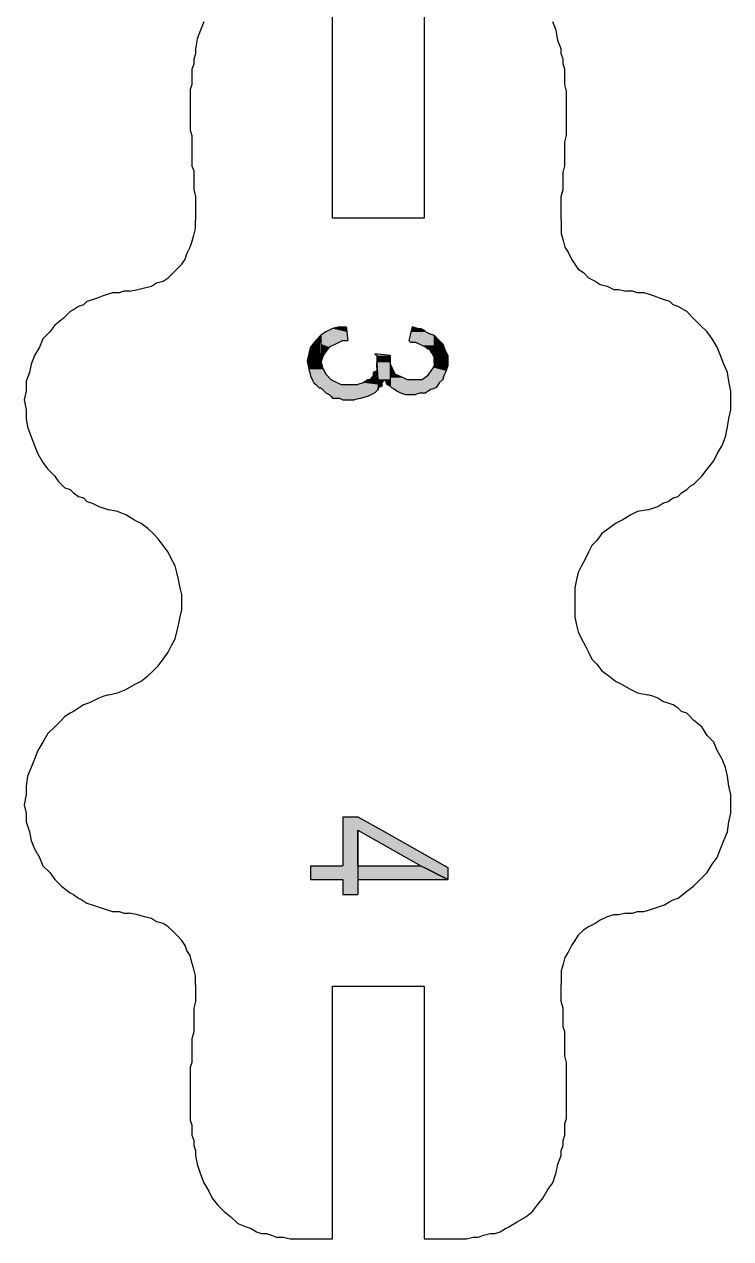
# Model space of a CAD drawing. Extents: x -1063 to 1100, y -467 to 441.
# Drawn here: x 187 to 256.5, y -60.7 to 58.8 of the extents above; entities that cross this region are included whole.
import ezdxf

# ---------------------------------------------------------------- set-up
doc = ezdxf.new("R2010")
doc.units = 0
doc.layers.add('H', color=7, linetype='CONTINUOUS')
doc.layers.add('P', color=250, linetype='CONTINUOUS')

# ---------------------------------------------------------------- blocks, each defined once
blk = doc.blocks.new('*U48')
at = {"layer": 'H', "color": 0, "linetype": 'CONTINUOUS'}
for p, q in [((217.33, 28.83), (216.67, 28.5)), ((218, 29), (217.33, 28.83)), ((218, 29), (218.67, 29)), ((218.67, 29), (218.69, 28.83)), ((218.69, 28.83), (218.73, 28.5)), ((216.67, 28.5), (216.17, 28.17)), ((216.17, 28.17), (216.17, 27.67)), ((216.17, 27.67), (216.17, 27.33)), ((218.33, 27.67), (217.67, 27.33)), ((218.33, 27.67), (218.83, 27.67)), ((218.73, 28.5), (218.77, 28.17)), ((218.77, 28.17), (218.83, 27.67)), ((216.17, 27.33), (216.17, 27)), ((216.17, 27), (216.17, 26.33)), ((216.17, 26.33), (216.17, 26)), ((216.5, 26.33), (216.33, 26)), ((217, 27), (216.5, 26.33)), ((217.67, 27.33), (217, 27)), ((216.33, 26), (216.17, 25.5)), ((216.17, 25.5), (216.17, 26))]:
    blk.add_line(p, q, dxfattribs=at)
for points in [[(217.33, 28.83), (216.67, 28.5), (218.73, 28.5)], [(218, 29), (217.33, 28.83), (218.69, 28.83)], [(218, 29), (218, 29), (218.67, 29)], [(216.67, 28.5), (216.17, 28.17), (218.77, 28.17)], [(216.17, 28.17), (216.17, 27.67), (218.83, 27.67)], [(216.17, 27.67), (216.17, 27.33), (217.67, 27.33)], [(218.33, 27.67), (218.33, 27.67), (218.83, 27.67)], [(216.17, 27.33), (216.17, 27), (217, 27)], [(216.17, 27), (216.17, 26.33), (216.5, 26.33)], [(216.17, 26.33), (216.17, 26), (216.33, 26)]]:
    blk.add_solid(points, dxfattribs=at)
at = {"layer": 'H', "color": 0, "linetype": 'CONTINUOUS', "extrusion": (0, 0, -1)}
for points in [[(-217.33, 28.83), (-218.69, 28.83), (-218.73, 28.5)], [(-218, 29), (-218.67, 29), (-218.69, 28.83)], [(-216.17, 28.17), (-218.77, 28.17), (-218.83, 27.67)], [(-216.17, 27.67), (-218.33, 27.67), (-217.67, 27.33)], [(-216.67, 28.5), (-218.73, 28.5), (-218.77, 28.17)], [(-216.17, 27.33), (-217.67, 27.33), (-217, 27)], [(-216.17, 27), (-217, 27), (-216.5, 26.33)], [(-216.17, 26.33), (-216.5, 26.33), (-216.33, 26)], [(-216.17, 26), (-216.33, 26), (-216.17, 25.5)]]:
    blk.add_solid(points, dxfattribs=at)
blk = doc.blocks.new('*U49')
at = {"layer": 'H', "color": 0, "linetype": 'CONTINUOUS'}
for p, q in [((215.67, 27.67), (215.42, 27.33)), ((216.17, 28.17), (215.67, 27.67)), ((216.07, 27.67), (216, 27.33)), ((216.07, 27.67), (216.17, 28.17)), ((215, 26.33), (214.83, 25.67)), ((215.04, 26.5), (215, 26.33)), ((215.17, 27), (215.04, 26.5)), ((215.42, 27.33), (215.17, 27)), ((216, 27.33), (216, 27)), ((216, 27), (216, 26.5)), ((216, 26.5), (216.03, 26.33)), ((216.03, 26.33), (216.17, 25.67)), ((214.83, 25.67), (214.87, 25.5)), ((214.87, 25.5), (214.97, 25)), ((216.17, 25.67), (216.21, 25.5)), ((216.21, 25.5), (216.33, 25)), ((221.67, 25.5), (221.67, 25)), ((221.7, 25), (221.67, 25.5)), ((214.97, 25), (215, 24.83)), ((215, 24.83), (215.04, 24.67)), ((215.04, 24.67), (215.08, 24.5)), ((215.08, 24.5), (215.12, 24.33)), ((215.12, 24.33), (215.17, 24.17)), ((215.17, 24.17), (215.33, 23.83)), ((216.33, 25), (216.42, 24.83)), ((216.42, 24.83), (216.5, 24.67)), ((216.5, 24.67), (216.58, 24.5)), ((216.58, 24.5), (216.67, 24.33)), ((216.67, 24.33), (216.83, 24.17)), ((216.83, 24.17), (217.17, 23.83)), ((221.33, 24.17), (221, 23.83)), ((221.67, 24.67), (221.33, 24.5)), ((221.33, 24.5), (221.33, 24.33)), ((221.33, 24.33), (221.33, 24.17)), ((221.67, 25), (221.67, 24.83)), ((221.67, 24.83), (221.67, 24.67)), ((221.7, 25), (221.71, 24.83)), ((221.71, 24.83), (221.72, 24.67)), ((221.72, 24.67), (221.73, 24.5)), ((221.73, 24.5), (221.74, 24.33)), ((221.74, 24.33), (221.75, 24.17)), ((221.75, 24.17), (221.77, 23.83)), ((215.33, 23.83), (215.5, 23.5)), ((215.5, 23.5), (215.67, 23.33)), ((215.67, 23.33), (216, 23)), ((216, 23), (216.17, 23)), ((216.17, 23), (216.33, 22.83)), ((216.33, 22.83), (216.67, 22.5)), ((217.17, 23.83), (217.83, 23.5)), ((217.83, 23.5), (218.17, 23.33)), ((218.17, 23.33), (218.67, 23.33)), ((218.67, 23.33), (219.17, 23.33)), ((219.17, 23.33), (219.83, 23.33)), ((220.33, 23.5), (219.83, 23.33)), ((220.83, 23.83), (220.33, 23.5)), ((220.83, 23.83), (221, 23.83)), ((221.83, 22.83), (221.5, 22.5)), ((221.77, 23.83), (221.79, 23.5)), ((221.79, 23.5), (221.8, 23.33)), ((221.8, 23.33), (221.82, 23)), ((221.82, 23), (221.83, 22.83)), ((216.67, 22.5), (217, 22.33)), ((217, 22.33), (217.17, 22.17)), ((217.17, 22.17), (217.33, 22)), ((217.33, 22), (217.5, 22)), ((217.5, 22), (218, 22)), ((218, 22), (218.33, 21.83)), ((218.33, 21.83), (218.83, 21.83)), ((218.83, 21.83), (219.5, 21.83)), ((220.17, 22), (219.5, 21.83)), ((220.83, 22.17), (220.17, 22)), ((221.17, 22.33), (220.83, 22.17)), ((221.5, 22.5), (221.17, 22.33))]:
    blk.add_line(p, q, dxfattribs=at)
for points in [[(215.67, 27.67), (215.42, 27.33), (216, 27.33)], [(216.17, 28.17), (215.67, 27.67), (216.07, 27.67)], [(215, 26.33), (214.83, 25.67), (216.17, 25.67)], [(215.04, 26.5), (215, 26.33), (216.03, 26.33)], [(215.17, 27), (215.04, 26.5), (216, 26.5)], [(215.42, 27.33), (215.17, 27), (216, 27)], [(214.83, 25.67), (214.87, 25.5), (216.21, 25.5)], [(214.87, 25.5), (214.97, 25), (216.33, 25)], [(221.67, 25.5), (221.67, 25), (221.7, 25)], [(214.97, 25), (215, 24.83), (216.42, 24.83)], [(215, 24.83), (215.04, 24.67), (216.5, 24.67)], [(215.04, 24.67), (215.08, 24.5), (216.58, 24.5)], [(215.08, 24.5), (215.12, 24.33), (216.67, 24.33)], [(215.12, 24.33), (215.17, 24.17), (216.83, 24.17)], [(215.17, 24.17), (215.33, 23.83), (217.17, 23.83)], [(221.33, 24.17), (221, 23.83), (221.77, 23.83)], [(221.67, 24.67), (221.33, 24.5), (221.73, 24.5)], [(221.33, 24.5), (221.33, 24.33), (221.74, 24.33)], [(221.33, 24.33), (221.33, 24.17), (221.75, 24.17)], [(221.67, 25), (221.67, 24.83), (221.71, 24.83)], [(221.67, 24.83), (221.67, 24.67), (221.72, 24.67)], [(215.33, 23.83), (215.5, 23.5), (217.83, 23.5)], [(215.5, 23.5), (215.67, 23.33), (218.17, 23.33)], [(215.67, 23.33), (216, 23), (221.82, 23)], [(216, 23), (216, 23), (216.17, 23)], [(216.17, 23), (216.33, 22.83), (221.83, 22.83)], [(216.33, 22.83), (216.67, 22.5), (221.5, 22.5)], [(218.17, 23.33), (218.17, 23.33), (218.67, 23.33)], [(218.67, 23.33), (218.67, 23.33), (219.17, 23.33)], [(219.17, 23.33), (219.17, 23.33), (219.83, 23.33)], [(220.33, 23.5), (219.83, 23.33), (221.8, 23.33)], [(220.83, 23.83), (220.33, 23.5), (221.79, 23.5)], [(220.83, 23.83), (220.83, 23.83), (221, 23.83)], [(216.67, 22.5), (217, 22.33), (221.17, 22.33)], [(217, 22.33), (217.17, 22.17), (220.83, 22.17)], [(217.17, 22.17), (217.33, 22), (220.17, 22)], [(217.33, 22), (217.33, 22), (217.5, 22)], [(217.5, 22), (217.5, 22), (218, 22)], [(218, 22), (218.33, 21.83), (219.5, 21.83)], [(218.33, 21.83), (218.33, 21.83), (218.83, 21.83)], [(218.83, 21.83), (218.83, 21.83), (219.5, 21.83)]]:
    blk.add_solid(points, dxfattribs=at)
at = {"layer": 'H', "color": 0, "linetype": 'CONTINUOUS', "extrusion": (0, 0, -1)}
for points in [[(-215.67, 27.67), (-216.07, 27.67), (-216, 27.33)], [(-215, 26.33), (-216.03, 26.33), (-216.17, 25.67)], [(-215.04, 26.5), (-216, 26.5), (-216.03, 26.33)], [(-215.17, 27), (-216, 27), (-216, 26.5)], [(-215.42, 27.33), (-216, 27.33), (-216, 27)], [(-214.83, 25.67), (-216.17, 25.67), (-216.21, 25.5)], [(-214.87, 25.5), (-216.21, 25.5), (-216.33, 25)], [(-214.97, 25), (-216.33, 25), (-216.42, 24.83)], [(-215, 24.83), (-216.42, 24.83), (-216.5, 24.67)], [(-215.04, 24.67), (-216.5, 24.67), (-216.58, 24.5)], [(-215.08, 24.5), (-216.58, 24.5), (-216.67, 24.33)], [(-215.12, 24.33), (-216.67, 24.33), (-216.83, 24.17)], [(-215.17, 24.17), (-216.83, 24.17), (-217.17, 23.83)], [(-221.33, 24.5), (-221.73, 24.5), (-221.74, 24.33)], [(-221.33, 24.33), (-221.74, 24.33), (-221.75, 24.17)], [(-221.33, 24.17), (-221.75, 24.17), (-221.77, 23.83)], [(-221.67, 25), (-221.7, 25), (-221.71, 24.83)], [(-221.67, 24.83), (-221.71, 24.83), (-221.72, 24.67)], [(-221.67, 24.67), (-221.72, 24.67), (-221.73, 24.5)], [(-215.33, 23.83), (-217.17, 23.83), (-217.83, 23.5)], [(-215.5, 23.5), (-217.83, 23.5), (-218.17, 23.33)], [(-215.67, 23.33), (-221.8, 23.33), (-221.82, 23)], [(-216.17, 23), (-221.82, 23), (-221.83, 22.83)], [(-216.33, 22.83), (-221.83, 22.83), (-221.5, 22.5)], [(-220.33, 23.5), (-221.79, 23.5), (-221.8, 23.33)], [(-220.83, 23.83), (-221.77, 23.83), (-221.79, 23.5)], [(-216.67, 22.5), (-221.5, 22.5), (-221.17, 22.33)], [(-217, 22.33), (-221.17, 22.33), (-220.83, 22.17)], [(-217.17, 22.17), (-220.83, 22.17), (-220.17, 22)], [(-218, 22), (-220.17, 22), (-219.5, 21.83)]]:
    blk.add_solid(points, dxfattribs=at)
blk = doc.blocks.new('*U50')
at = {"layer": 'H', "color": 0, "linetype": 'CONTINUOUS'}
for p, q in [((221.5, 26.33), (221.67, 26.17)), ((223, 26.17), (221.5, 26.33)), ((221.67, 26.17), (221.67, 26)), ((221.67, 26), (221.67, 25.5)), ((221.67, 25.5), (221.77, 23.83)), ((223, 26.17), (223, 26)), ((223, 26), (223, 25.5)), ((223, 25.5), (223, 23.83)), ((221.77, 23.83), (221.79, 23.5)), ((221.79, 23.5), (221.8, 23.33)), ((221.8, 23.33), (221.81, 23.17)), ((221.81, 23.17), (221.82, 23)), ((221.83, 22.83), (221.82, 23)), ((222.17, 23.17), (221.83, 23)), ((221.83, 23), (221.83, 22.83)), ((222.5, 23.83), (222.17, 23.5)), ((222.17, 23.5), (222.17, 23.33)), ((222.17, 23.33), (222.17, 23.17)), ((222.5, 23.83), (222.61, 23.5)), ((222.61, 23.5), (222.67, 23.33)), ((223, 23.17), (222.67, 23.33)), ((223, 23.83), (223, 23.5)), ((223, 23.5), (223, 23.33)), ((223, 23.33), (223, 23.17))]:
    blk.add_line(p, q, dxfattribs=at)
for points in [[(221.5, 26.33), (221.67, 26.17), (223, 26.17)], [(221.67, 26.17), (221.67, 26), (223, 26)], [(221.67, 26), (221.67, 25.5), (223, 25.5)], [(221.67, 25.5), (221.77, 23.83), (223, 23.83)], [(221.77, 23.83), (221.79, 23.5), (222.17, 23.5)], [(221.79, 23.5), (221.8, 23.33), (222.17, 23.33)], [(221.8, 23.33), (221.81, 23.17), (222.17, 23.17)], [(221.81, 23.17), (221.82, 23), (221.83, 23)], [(222.5, 23.83), (222.61, 23.5), (223, 23.5)], [(222.61, 23.5), (222.67, 23.33), (223, 23.33)]]:
    blk.add_solid(points, dxfattribs=at)
at = {"layer": 'H', "color": 0, "linetype": 'CONTINUOUS', "extrusion": (0, 0, -1)}
for points in [[(-221.67, 26.17), (-223, 26.17), (-223, 26)], [(-221.67, 26), (-223, 26), (-223, 25.5)], [(-221.67, 25.5), (-223, 25.5), (-223, 23.83)], [(-221.77, 23.83), (-222.5, 23.83), (-222.17, 23.5)], [(-221.79, 23.5), (-222.17, 23.5), (-222.17, 23.33)], [(-221.8, 23.33), (-222.17, 23.33), (-222.17, 23.17)], [(-221.81, 23.17), (-222.17, 23.17), (-221.83, 23)], [(-221.82, 23), (-221.83, 23), (-221.83, 22.83)], [(-222.5, 23.83), (-223, 23.83), (-223, 23.5)], [(-222.61, 23.5), (-223, 23.5), (-223, 23.33)], [(-222.67, 23.33), (-223, 23.33), (-223, 23.17)]]:
    blk.add_solid(points, dxfattribs=at)
blk = doc.blocks.new('*U51')
at = {"layer": 'H', "color": 0, "linetype": 'CONTINUOUS'}
for p, q in [((225.08, 28.67), (225.04, 28.5)), ((225.12, 28.83), (225.08, 28.67)), ((225.17, 29), (225.12, 28.83)), ((225.67, 28.83), (225.17, 29)), ((225.67, 28.83), (226, 28.83)), ((226, 28.83), (226.33, 28.67)), ((226.33, 28.67), (226.5, 28.5)), ((224.96, 28.17), (224.83, 27.67)), ((224.83, 27.67), (225, 27.5)), ((225, 28.33), (224.96, 28.17)), ((225.04, 28.5), (225, 28.33)), ((225, 27.5), (225.5, 27.5)), ((225.5, 27.5), (226.17, 27.17)), ((226.5, 28.5), (226.83, 28.33)), ((226.83, 28.33), (227.33, 28.17)), ((227.33, 28.17), (227.33, 27.67)), ((227.33, 27.67), (227.33, 27.5)), ((227.33, 27.5), (227.33, 27.17)), ((226.17, 27.17), (226.5, 27)), ((226.5, 27), (226.67, 26.83)), ((226.67, 26.83), (226.83, 26.83)), ((226.83, 26.83), (227, 26.5)), ((227, 26.5), (227.17, 26.33)), ((227.33, 26), (227.17, 26.33)), ((227.33, 27.17), (227.33, 27)), ((227.33, 27), (227.33, 26.83)), ((227.33, 26.83), (227.33, 26.5)), ((227.33, 26.5), (227.33, 26.33)), ((227.33, 26.33), (227.33, 26)), ((227.33, 26), (227.33, 25.5)), ((227.33, 25.5), (227.33, 26))]:
    blk.add_line(p, q, dxfattribs=at)
for points in [[(225.08, 28.67), (225.04, 28.5), (226.5, 28.5)], [(225.12, 28.83), (225.08, 28.67), (226.33, 28.67)], [(225.17, 29), (225.12, 28.83), (225.67, 28.83)], [(225.67, 28.83), (225.67, 28.83), (226, 28.83)], [(224.96, 28.17), (224.83, 27.67), (227.33, 27.67)], [(224.83, 27.67), (225, 27.5), (227.33, 27.5)], [(225, 28.33), (224.96, 28.17), (227.33, 28.17)], [(225.04, 28.5), (225, 28.33), (226.83, 28.33)], [(225, 27.5), (225, 27.5), (225.5, 27.5)], [(225.5, 27.5), (226.17, 27.17), (227.33, 27.17)], [(226.17, 27.17), (226.5, 27), (227.33, 27)], [(226.5, 27), (226.67, 26.83), (227.33, 26.83)], [(226.67, 26.83), (226.67, 26.83), (226.83, 26.83)], [(226.83, 26.83), (227, 26.5), (227.33, 26.5)], [(227, 26.5), (227.17, 26.33), (227.33, 26.33)], [(227.33, 26), (227.33, 25.5), (227.33, 25.5)]]:
    blk.add_solid(points, dxfattribs=at)
at = {"layer": 'H', "color": 0, "linetype": 'CONTINUOUS', "extrusion": (0, 0, -1)}
for points in [[(-225.08, 28.67), (-226.33, 28.67), (-226.5, 28.5)], [(-225.12, 28.83), (-226, 28.83), (-226.33, 28.67)], [(-224.83, 27.67), (-227.33, 27.67), (-227.33, 27.5)], [(-224.96, 28.17), (-227.33, 28.17), (-227.33, 27.67)], [(-225, 28.33), (-226.83, 28.33), (-227.33, 28.17)], [(-225.04, 28.5), (-226.5, 28.5), (-226.83, 28.33)], [(-225.5, 27.5), (-227.33, 27.5), (-227.33, 27.17)], [(-226.17, 27.17), (-227.33, 27.17), (-227.33, 27)], [(-226.5, 27), (-227.33, 27), (-227.33, 26.83)], [(-226.83, 26.83), (-227.33, 26.83), (-227.33, 26.5)], [(-227, 26.5), (-227.33, 26.5), (-227.33, 26.33)], [(-227.17, 26.33), (-227.33, 26.33), (-227.33, 26)]]:
    blk.add_solid(points, dxfattribs=at)
blk = doc.blocks.new('*U52')
at = {"layer": 'H', "color": 0, "linetype": 'CONTINUOUS'}
for p, q in [((227.33, 28.17), (227.33, 27.67)), ((227.83, 27.67), (227.33, 28.17)), ((227.33, 27.67), (227.33, 27.33)), ((227.83, 27.67), (228.17, 27.33)), ((227.33, 27.33), (227.33, 26.83)), ((227.33, 26.83), (227.33, 26.67)), ((227.33, 26.67), (227.33, 26.17)), ((228.17, 27.33), (228.33, 26.83)), ((228.33, 26.83), (228.42, 26.67)), ((228.42, 26.67), (228.67, 26.17)), ((223, 26), (223, 25.83)), ((223, 25.83), (223, 26)), ((223, 25.83), (223, 25.5)), ((223, 25.5), (223, 25.83)), ((223, 25.5), (223, 25.17)), ((223.11, 25.17), (223, 25.5)), ((223, 25.17), (223, 25)), ((223.11, 25.17), (223.17, 25)), ((227.33, 25.17), (227.22, 25)), ((227.33, 26.17), (227.33, 26)), ((227.33, 26), (227.33, 25.83)), ((227.33, 25.83), (227.33, 25.5)), ((227.33, 25.5), (227.33, 25.17)), ((228.67, 25.17), (228.61, 25)), ((228.67, 26.17), (228.67, 26)), ((228.67, 26), (228.67, 25.83)), ((228.67, 25.83), (228.67, 25.5)), ((228.67, 25.5), (228.67, 25.17)), ((223, 25), (223, 24.67)), ((223, 24.67), (223, 24.33)), ((223, 24.33), (223, 24.17)), ((223, 24.17), (223, 24)), ((223, 24), (223, 23.83)), ((223.17, 25), (223.33, 24.67)), ((223.33, 24.67), (223.5, 24.33)), ((223.5, 24.33), (223.92, 24.17)), ((223.92, 24.17), (224.33, 24)), ((224.33, 24), (224.67, 23.83)), ((226.42, 24), (226.17, 23.83)), ((226.67, 24.17), (226.42, 24)), ((226.78, 24.33), (226.67, 24.17)), ((227, 24.67), (226.78, 24.33)), ((227.22, 25), (227, 24.67)), ((228.22, 24), (228.17, 23.83)), ((228.28, 24.17), (228.22, 24)), ((228.33, 24.33), (228.28, 24.17)), ((228.5, 24.67), (228.33, 24.33)), ((228.61, 25), (228.5, 24.67)), ((223, 23.83), (223, 23.5)), ((223, 23.5), (223, 23.17)), ((223, 23.17), (223.17, 23)), ((223.17, 23), (223.5, 22.83)), ((223.5, 22.83), (223.67, 22.67)), ((224.67, 23.83), (225.17, 23.83)), ((225.17, 23.83), (225.67, 23.83)), ((225.67, 23.83), (226.17, 23.83)), ((227, 22.83), (226.75, 22.67)), ((227.5, 23), (227, 22.83)), ((227.61, 23.17), (227.5, 23)), ((227.83, 23.5), (227.61, 23.17)), ((228.17, 23.83), (227.83, 23.5)), ((223.67, 22.67), (224, 22.5)), ((224, 22.5), (224.5, 22.33)), ((224.5, 22.33), (224.67, 22.33)), ((224.67, 22.33), (225.17, 22.33)), ((225.17, 22.33), (225.5, 22.33)), ((226, 22.5), (225.5, 22.33)), ((226, 22.5), (226.5, 22.5)), ((226.75, 22.67), (226.5, 22.5))]:
    blk.add_line(p, q, dxfattribs=at)
for points in [[(227.33, 28.17), (227.33, 27.67), (227.83, 27.67)], [(227.33, 27.67), (227.33, 27.33), (228.17, 27.33)], [(227.33, 27.33), (227.33, 26.83), (228.33, 26.83)], [(227.33, 26.83), (227.33, 26.67), (228.42, 26.67)], [(227.33, 26.67), (227.33, 26.17), (228.67, 26.17)], [(223, 26), (223, 25.83), (223, 25.83)], [(223, 25.83), (223, 25.5), (223, 25.5)], [(223, 25.5), (223, 25.17), (223.11, 25.17)], [(223, 25.17), (223, 25), (223.17, 25)], [(227.33, 25.17), (227.22, 25), (228.61, 25)], [(227.33, 26.17), (227.33, 26), (228.67, 26)], [(227.33, 26), (227.33, 25.83), (228.67, 25.83)], [(227.33, 25.83), (227.33, 25.5), (228.67, 25.5)], [(227.33, 25.5), (227.33, 25.17), (228.67, 25.17)], [(223, 25), (223, 24.67), (223.33, 24.67)], [(223, 24.67), (223, 24.33), (223.5, 24.33)], [(223, 24.33), (223, 24.17), (223.92, 24.17)], [(223, 24.17), (223, 24), (224.33, 24)], [(223, 24), (223, 23.83), (224.67, 23.83)], [(226.42, 24), (226.17, 23.83), (228.17, 23.83)], [(226.67, 24.17), (226.42, 24), (228.22, 24)], [(226.78, 24.33), (226.67, 24.17), (228.28, 24.17)], [(227, 24.67), (226.78, 24.33), (228.33, 24.33)], [(227.22, 25), (227, 24.67), (228.5, 24.67)], [(223, 23.83), (223, 23.5), (227.83, 23.5)], [(223, 23.5), (223, 23.17), (227.61, 23.17)], [(223, 23.17), (223.17, 23), (227.5, 23)], [(223.17, 23), (223.5, 22.83), (227, 22.83)], [(223.5, 22.83), (223.67, 22.67), (226.75, 22.67)], [(224.67, 23.83), (224.67, 23.83), (225.17, 23.83)], [(225.17, 23.83), (225.17, 23.83), (225.67, 23.83)], [(225.67, 23.83), (225.67, 23.83), (226.17, 23.83)], [(223.67, 22.67), (224, 22.5), (226.5, 22.5)], [(224, 22.5), (224.5, 22.33), (225.5, 22.33)], [(224.5, 22.33), (224.5, 22.33), (224.67, 22.33)], [(224.67, 22.33), (224.67, 22.33), (225.17, 22.33)], [(225.17, 22.33), (225.17, 22.33), (225.5, 22.33)], [(226, 22.5), (226, 22.5), (226.5, 22.5)]]:
    blk.add_solid(points, dxfattribs=at)
at = {"layer": 'H', "color": 0, "linetype": 'CONTINUOUS', "extrusion": (0, 0, -1)}
for points in [[(-227.33, 27.67), (-227.83, 27.67), (-228.17, 27.33)], [(-227.33, 27.33), (-228.17, 27.33), (-228.33, 26.83)], [(-227.33, 26.83), (-228.33, 26.83), (-228.42, 26.67)], [(-227.33, 26.67), (-228.42, 26.67), (-228.67, 26.17)], [(-223, 25.17), (-223.11, 25.17), (-223.17, 25)], [(-227.33, 26.17), (-228.67, 26.17), (-228.67, 26)], [(-227.33, 26), (-228.67, 26), (-228.67, 25.83)], [(-227.33, 25.83), (-228.67, 25.83), (-228.67, 25.5)], [(-227.33, 25.5), (-228.67, 25.5), (-228.67, 25.17)], [(-227.33, 25.17), (-228.67, 25.17), (-228.61, 25)], [(-223, 25), (-223.17, 25), (-223.33, 24.67)], [(-223, 24.67), (-223.33, 24.67), (-223.5, 24.33)], [(-223, 24.33), (-223.5, 24.33), (-223.92, 24.17)], [(-223, 24.17), (-223.92, 24.17), (-224.33, 24)], [(-223, 24), (-224.33, 24), (-224.67, 23.83)], [(-226.42, 24), (-228.22, 24), (-228.17, 23.83)], [(-226.67, 24.17), (-228.28, 24.17), (-228.22, 24)], [(-226.78, 24.33), (-228.33, 24.33), (-228.28, 24.17)], [(-227, 24.67), (-228.5, 24.67), (-228.33, 24.33)], [(-227.22, 25), (-228.61, 25), (-228.5, 24.67)], [(-223, 23.83), (-228.17, 23.83), (-227.83, 23.5)], [(-223, 23.5), (-227.83, 23.5), (-227.61, 23.17)], [(-223, 23.17), (-227.61, 23.17), (-227.5, 23)], [(-223.17, 23), (-227.5, 23), (-227, 22.83)], [(-223.5, 22.83), (-227, 22.83), (-226.75, 22.67)], [(-223.67, 22.67), (-226.75, 22.67), (-226.5, 22.5)], [(-224, 22.5), (-226, 22.5), (-225.5, 22.33)]]:
    blk.add_solid(points, dxfattribs=at)
blk = doc.blocks.new('*U53')
at = {"layer": 'H', "color": 0, "linetype": 'CONTINUOUS'}
for p, q in [((218.33, -19.17), (219.83, -19.17)), ((218.33, -19.17), (218.33, -20.5)), ((219.83, -19.17), (222.19, -20.5)), ((218.33, -20.5), (218.33, -24)), ((219.83, -20.5), (219.83, -24)), ((219.83, -20.5), (226, -24)), ((222.19, -20.5), (228.37, -24)), ((215.17, -24), (218.33, -24)), ((215.17, -24), (215.17, -24.17)), ((215.17, -24.17), (215.17, -25.33)), ((219.83, -24), (219.83, -24.17)), ((219.83, -24.17), (219.83, -25.33)), ((226, -24), (226.33, -24.17)), ((228.67, -25.33), (226.33, -24.17)), ((228.37, -24), (228.67, -24.17)), ((228.67, -24.17), (228.67, -25.33)), ((215.17, -25.33), (218.33, -25.33)), ((218.33, -25.33), (218.33, -26.83)), ((219.83, -25.33), (219.83, -26.83)), ((218.33, -26.83), (219.83, -26.83))]:
    blk.add_line(p, q, dxfattribs=at)
for points in [[(218.33, -19.17), (218.33, -19.17), (219.83, -19.17)], [(218.33, -19.17), (218.33, -20.5), (222.19, -20.5)], [(218.33, -20.5), (218.33, -24), (219.83, -24)], [(219.83, -20.5), (226, -24), (228.37, -24)], [(215.17, -24), (215.17, -24), (218.33, -24)], [(215.17, -24), (215.17, -24.17), (219.83, -24.17)], [(215.17, -24.17), (215.17, -25.33), (219.83, -25.33)], [(226, -24), (226.33, -24.17), (228.67, -24.17)], [(215.17, -25.33), (215.17, -25.33), (218.33, -25.33)], [(218.33, -25.33), (218.33, -26.83), (219.83, -26.83)], [(218.33, -26.83), (218.33, -26.83), (219.83, -26.83)]]:
    blk.add_solid(points, dxfattribs=at)
at = {"layer": 'H', "color": 0, "linetype": 'CONTINUOUS', "extrusion": (0, 0, -1)}
for points in [[(-218.33, -19.17), (-219.83, -19.17), (-222.19, -20.5)], [(-218.33, -20.5), (-219.83, -20.5), (-219.83, -24)], [(-219.83, -20.5), (-222.19, -20.5), (-228.37, -24)], [(-215.17, -24), (-219.83, -24), (-219.83, -24.17)], [(-215.17, -24.17), (-219.83, -24.17), (-219.83, -25.33)], [(-226, -24), (-228.37, -24), (-228.67, -24.17)], [(-226.33, -24.17), (-228.67, -24.17), (-228.67, -25.33)], [(-218.33, -25.33), (-219.83, -25.33), (-219.83, -26.83)]]:
    blk.add_solid(points, dxfattribs=at)
blk = doc.blocks.new('*U54')
at = {"layer": 'H', "color": 0, "linetype": 'CONTINUOUS'}
for p, q in [((219.83, -20.5), (219.83, -24)), ((219.83, -24), (219.83, -20.5)), ((219.83, -24), (226, -24)), ((219.83, -24), (219.83, -25.33)), ((226, -24), (228.67, -25.33)), ((219.83, -25.33), (228.67, -25.33))]:
    blk.add_line(p, q, dxfattribs=at)
for points in [[(219.83, -20.5), (219.83, -24), (219.83, -24)], [(219.83, -24), (219.83, -24), (226, -24)], [(219.83, -24), (219.83, -25.33), (228.67, -25.33)], [(219.83, -25.33), (219.83, -25.33), (228.67, -25.33)]]:
    blk.add_solid(points, dxfattribs=at)
at = {"layer": 'H', "color": 0, "linetype": 'CONTINUOUS', "extrusion": (0, 0, -1)}
blk.add_solid([(-219.83, -24), (-226, -24), (-228.67, -25.33)], dxfattribs=at)

msp = doc.modelspace()

# ---------------------------------------------------------------- linework, layer by layer
at = {"layer": 'P', "color": 0, "linetype": 'CONTINUOUS'}
for points in [[(226.33, 64.5), (226.33, 39.67), (217.33, 39.67), (217.33, 64.5)], [(204.67, 59), (204.33, 58.17), (204, 57.33), (203.83, 56.33), (203.83, 55.83), (203.67, 55.33), (203.67, 54.83), (203.5, 54.33), (203.5, 53.83), (203.5, 53.33), (203.5, 52.83), (203.33, 52.33), (203.33, 51.67), (203.33, 51.17), (203.33, 50.67), (203.33, 50), (203.33, 49.5), (203.33, 49), (203.33, 48.33), (203.5, 47.83), (203.5, 47.17), (203.5, 46.67), (203.5, 46), (203.5, 45.5), (203.5, 44.83), (203.67, 44.33), (203.67, 43.67), (203.67, 43), (203.67, 42.5), (203.83, 41.83), (203.83, 41.33), (203.83, 40.67), (203.83, 40), (203.83, 39.5)], [(239.83, 39.5), (239.83, 40), (239.83, 40.67), (239.83, 41.33), (239.83, 41.83), (240, 42.5), (240, 43), (240, 43.67), (240, 44.17), (240.17, 44.83), (240.17, 45.5), (240.17, 46), (240.17, 46.67), (240.17, 47.17), (240.33, 47.83), (240.33, 48.33), (240.33, 48.83), (240.33, 49.5), (240.33, 50), (240.33, 50.67), (240.33, 51.17), (240.33, 51.67), (240.33, 52.17), (240.17, 52.83), (240.17, 53.33), (240.17, 53.83), (240.17, 54.33), (240, 54.83), (240, 55.33), (239.83, 55.83), (239.83, 56.33), (239.5, 57.17), (239.33, 58.17), (239, 59)], [(197.33, 32.5), (198.17, 32.67), (198.83, 32.83), (199.5, 33), (200, 33.33), (200.67, 33.5), (201.17, 33.83), (201.67, 34.33), (202, 34.67), (202.5, 35.17), (202.83, 35.67), (203, 36.17), (203.33, 36.83), (203.5, 37.33), (203.67, 38), (203.83, 38.67), (203.83, 39.5)], [(239.83, 39.5), (239.83, 38.83), (239.83, 38.17), (240, 37.5), (240.17, 36.83), (240.5, 36.33), (240.83, 35.67), (241.17, 35.17), (241.5, 34.67), (242, 34.33), (242.5, 33.83), (243.17, 33.5), (243.67, 33.17), (244.33, 33), (245, 32.67), (245.5, 32.67), (246.17, 32.5)], [(197.33, 32.5), (196.83, 32.5), (196.33, 32.33), (195.67, 32.33), (195.17, 32.17), (194.67, 32), (194.17, 31.83), (193.67, 31.67), (193.17, 31.5), (192.83, 31.17), (192.33, 31), (191.83, 30.67), (191.5, 30.5), (190.83, 29.83), (190, 29.17), (189.5, 28.5), (188.83, 27.83), (188.5, 27), (188, 26.17), (187.67, 25.33), (187.5, 24.5), (187.17, 23.67), (187.17, 22.67), (187, 21.83), (187.17, 20.83), (187.17, 20), (187.33, 19.17), (187.67, 18.17), (188, 17.33), (188.33, 16.5), (188.83, 15.67), (189.33, 15), (190, 14.33), (190.33, 13.83), (190.67, 13.5), (191, 13.17), (191.5, 13), (191.83, 12.67), (192.33, 12.33), (192.83, 12.17), (193.17, 11.83), (193.67, 11.67), (194.33, 11.33), (194.83, 11.17), (195.33, 11)], [(248.33, 11), (248.83, 11.17), (249.33, 11.33), (249.83, 11.67), (250.33, 11.83), (250.83, 12.17), (251.33, 12.33), (251.67, 12.67), (252.17, 13), (252.5, 13.33), (252.83, 13.5), (253.67, 14.33), (254.17, 15), (254.83, 15.83), (255.17, 16.5), (255.67, 17.33), (256, 18.17), (256.17, 19.17), (256.33, 20), (256.5, 20.83), (256.5, 21.83), (256.5, 22.67), (256.33, 23.67), (256.17, 24.5), (255.83, 25.33), (255.5, 26.17), (255.17, 27), (254.67, 27.83), (254.17, 28.5), (253.5, 29.17), (252.83, 29.83), (252.17, 30.5), (251.33, 31), (250.83, 31.17), (250.5, 31.5), (250, 31.67), (249.5, 31.83), (249, 32), (248.5, 32.17), (248, 32.33), (247.33, 32.33), (246.83, 32.5), (246.17, 32.5)], [(195.33, -7.17), (196.17, -7), (197, -6.67), (197.83, -6.17), (198.5, -5.83), (199.17, -5.33), (199.67, -4.83), (200.17, -4.33), (200.67, -3.67), (201.17, -3), (201.5, -2.33), (201.83, -1.67), (202, -1), (202.17, -0.33), (202.33, 0.5), (202.5, 1.17), (202.5, 2), (202.5, 2.67), (202.33, 3.33), (202.17, 4.17), (202, 4.83), (201.83, 5.5), (201.5, 6.17), (201.17, 6.83), (200.67, 7.5), (200.17, 8.17), (199.67, 8.67), (199.17, 9.17), (198.5, 9.67), (197.83, 10), (197, 10.5), (196.17, 10.83), (195.33, 11)], [(248.33, 11), (247.33, 10.83), (246.67, 10.5), (245.83, 10), (245.17, 9.67), (244.5, 9.17), (243.83, 8.67), (243.33, 8), (242.83, 7.5), (242.5, 6.83), (242.17, 6.17), (241.83, 5.5), (241.5, 4.83), (241.33, 4.17), (241.17, 3.33), (241.17, 2.67), (241.17, 2), (241.17, 1.17), (241.17, 0.5), (241.33, -0.33), (241.5, -1), (241.83, -1.67), (242.17, -2.33), (242.5, -3), (242.83, -3.67), (243.33, -4.17), (243.83, -4.83), (244.5, -5.33), (245.17, -5.83), (245.83, -6.17), (246.67, -6.67), (247.33, -7), (248.33, -7.17)], [(195.33, -7.17), (194.83, -7.33), (194.33, -7.5), (193.67, -7.83), (193.33, -8), (192.83, -8.17), (192.33, -8.5), (191.83, -8.83), (191.5, -9), (191, -9.33), (190.67, -9.67), (190.33, -10), (190, -10.33), (189.33, -11), (188.83, -11.83), (188.33, -12.67), (188, -13.5), (187.67, -14.33), (187.33, -15.17), (187.17, -16.17), (187.17, -17), (187, -18), (187.17, -18.83), (187.17, -19.67), (187.5, -20.67), (187.67, -21.5), (188, -22.33), (188.5, -23.17), (188.83, -24), (189.5, -24.67), (190, -25.33), (190.67, -26), (191.5, -26.67), (191.83, -26.83), (192.33, -27.17), (192.67, -27.33), (193.17, -27.67), (193.67, -27.83), (194.17, -28), (194.67, -28.17), (195.17, -28.33), (195.67, -28.5), (196.33, -28.5), (196.83, -28.67), (197.33, -28.67)], [(246.17, -28.67), (246.83, -28.67), (247.33, -28.5), (248, -28.5), (248.5, -28.33), (249, -28.17), (249.5, -28), (250, -27.83), (250.5, -27.5), (250.83, -27.33), (251.33, -27.17), (252.17, -26.5), (252.83, -26), (253.5, -25.33), (254.17, -24.67), (254.67, -23.83), (255.17, -23.17), (255.5, -22.33), (255.83, -21.5), (256.17, -20.67), (256.33, -19.67), (256.5, -18.83), (256.5, -18), (256.5, -17), (256.33, -16.17), (256.17, -15.17), (256, -14.33), (255.67, -13.5), (255.17, -12.67), (254.83, -11.83), (254.17, -11.17), (253.67, -10.33), (252.83, -9.67), (252.5, -9.33), (252.17, -9), (251.67, -8.83), (251.33, -8.5), (250.83, -8.17), (250.33, -8), (249.83, -7.83), (249.33, -7.5), (248.83, -7.33), (248.33, -7.17)], [(203.83, -35.67), (203.83, -34.83), (203.67, -34.17), (203.5, -33.5), (203.33, -32.83), (203, -32.33), (202.83, -31.83), (202.5, -31.33), (202, -30.83), (201.67, -30.5), (201.17, -30), (200.67, -29.67), (200, -29.5), (199.5, -29.17), (198.83, -29), (198.17, -28.83), (197.33, -28.67)], [(246.17, -28.67), (245.5, -28.83), (245, -28.83), (244.33, -29), (243.67, -29.33), (243.17, -29.67), (242.5, -30), (242, -30.33), (241.5, -30.83), (241.17, -31.33), (240.83, -31.83), (240.5, -32.5), (240.17, -33), (240, -33.67), (239.83, -34.33), (239.83, -35), (239.83, -35.67)], [(203.83, -35.67), (203.83, -36.17), (203.83, -36.83), (203.83, -37.33), (203.67, -38), (203.67, -38.67), (203.67, -39.17), (203.67, -39.83), (203.67, -40.33), (203.5, -41), (203.5, -41.5), (203.5, -42.17), (203.5, -42.67), (203.5, -43.33), (203.33, -43.83), (203.33, -44.5), (203.33, -45), (203.33, -45.67), (203.33, -46.17), (203.33, -46.67), (203.33, -47.33), (203.33, -47.83), (203.33, -48.33), (203.33, -49), (203.5, -49.5), (203.5, -50), (203.5, -50.5), (203.67, -51), (203.67, -51.5), (203.83, -52), (203.83, -52.5), (204, -53.33), (204.33, -54.33), (204.67, -55.17), (205.17, -56), (205.5, -56.67), (206, -57.33), (206.67, -58), (207.33, -58.5), (208, -59.17), (208.83, -59.5), (209.33, -59.67), (209.83, -60), (210.33, -60.17), (210.83, -60.17), (211.33, -60.33), (211.83, -60.5), (212.5, -60.5), (213.17, -60.67), (213.67, -60.67), (214.33, -60.67), (215.17, -60.67), (215.83, -60.67), (216.5, -60.67), (217.33, -60.67), (217.33, -35.83), (226.33, -35.83), (226.33, -60.67), (227, -60.67), (227.83, -60.67), (228.5, -60.67), (229.17, -60.67), (229.83, -60.67), (230.5, -60.67), (231.17, -60.5), (231.67, -60.5), (232.17, -60.33), (232.83, -60.17), (233.33, -60.17), (233.83, -60), (234.33, -59.67), (234.67, -59.5), (235.5, -59), (236.33, -58.5), (237, -58), (237.5, -57.33), (238, -56.67), (238.5, -55.83), (239, -55.17), (239.33, -54.17), (239.5, -53.33), (239.83, -52.5), (239.83, -52), (240, -51.5), (240, -51), (240.17, -50.5), (240.17, -50), (240.17, -49.33), (240.33, -48.83), (240.33, -48.33), (240.33, -47.83), (240.33, -47.17), (240.33, -46.67), (240.33, -46.17), (240.33, -45.5), (240.33, -45), (240.33, -44.5), (240.33, -43.83), (240.33, -43.33), (240.17, -42.67), (240.17, -42.17), (240.17, -41.5), (240.17, -41), (240.17, -40.33), (240, -39.83), (240, -39.17), (240, -38.5), (240, -38), (239.83, -37.33), (239.83, -36.83), (239.83, -36.17), (239.83, -35.67)]]:
    msp.add_lwpolyline(points, dxfattribs=at)

# ---------------------------------------------------------------- block references
at = {"layer": 'H', "color": 0, "linetype": 'CONTINUOUS'}
for name in ['*U48', '*U51', '*U49', '*U52', '*U50', '*U53', '*U54']:
    msp.add_blockref(name, (0, 0), dxfattribs=at)

doc.saveas('drawing.dxf')
